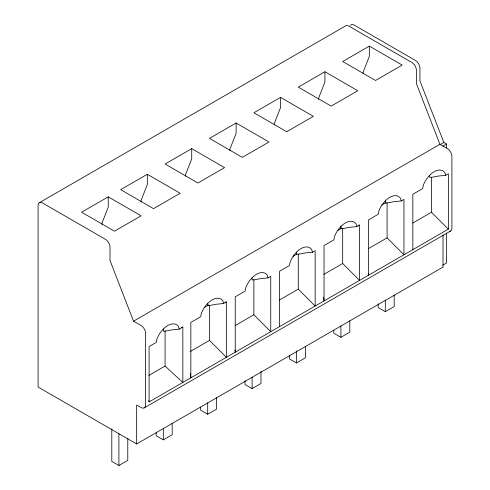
<?xml version="1.0" encoding="UTF-8"?>
<svg xmlns="http://www.w3.org/2000/svg" width="490" height="490" viewBox="0 0 490 490"><rect width="100%" height="100%" fill="white"/><g stroke="black" fill="none" stroke-linecap="round" stroke-linejoin="round"><path stroke-width="0.73" d="M39.39 202.689L345.756 25.811A6.278 3.626 60 0 1 348.898 26.123L411.949 62.524A6.278 3.626 60 0 1 416.39 70.211L416.39 83.643L439.922 144.299L447.468 148.654A6.278 3.626 60 0 1 451.909 156.347L451.909 228.126A6.278 3.626 60 0 1 449.685 231.28M108.247 196.845L81.603 212.225L114.464 231.194L141.102 215.814L108.247 196.845L108.247 207.099L102.03 222.993L102.03 224.457M147.319 174.287L120.675 189.667L153.535 208.636L180.173 193.256L147.319 174.287L147.319 184.54L141.102 200.435L141.102 201.898M191.719 148.654L165.081 164.034L197.936 183.003L224.573 167.623L191.719 148.654L191.719 158.907L185.502 174.801L185.502 176.265M236.119 123.021L209.481 138.401L242.336 157.37L268.979 141.99L236.119 123.021L236.119 133.274L229.902 149.168L229.902 150.632M280.519 97.381L253.881 112.767L286.736 131.737L313.38 116.357L280.519 97.381L280.519 107.641L274.302 123.529L274.302 124.999M324.919 71.748L298.281 87.128L331.136 106.097L357.78 90.717L324.919 71.748L324.919 82.002L318.708 97.896L318.708 99.36M369.325 46.115L342.682 61.495L375.536 80.464L402.18 65.084L369.325 46.115L369.325 56.368L363.108 72.263L363.108 73.727M443.027 234.998L443.027 267.087L136.661 443.965L38.091 387.057L38.091 205.561A6.278 3.626 60 0 1 42.532 203.001L105.583 239.402A6.278 3.626 60 0 1 110.023 247.089L110.023 260.521L133.556 321.177L439.922 144.299M440.02 144.648L443.83 142.449L446.58 144.042L446.58 147.851M442.776 146.234L446.58 144.042M204.771 307.23L208.887 304.854M292.989 256.301L296.646 254.188M337.971 230.331L342.087 227.948M381.71 205.077L385.789 202.719M163.305 329.121L163.305 331.173L165.626 331.081L171.739 329.893L179.224 329.158L182.837 327.069L182.837 382.445L165.081 366.036L165.081 330.909M207.705 303.488L207.705 305.54L210.026 305.448L216.139 304.259L223.624 303.524L226.349 301.95L226.349 357.32L209.481 340.403L209.481 305.276M252.105 277.855L252.105 279.906L254.426 279.815L260.539 278.62L268.024 277.891L270.75 276.317L270.75 331.687L253.881 314.77L253.881 279.643M296.505 252.221L296.505 254.267L298.827 254.181L304.939 252.987L312.424 252.258L315.156 250.678L315.156 306.054L298.281 289.131L298.281 254.01M340.905 225.902L340.905 228.634L343.227 228.542L349.339 227.354L356.824 226.619L359.556 225.045L359.556 280.415L342.682 263.498L342.682 228.371M385.305 200.949L385.305 203.001L387.633 202.909L393.746 201.721L401.224 200.986L403.956 199.412L403.956 254.782L387.082 237.864L387.082 202.738M429.705 175.316L429.705 177.368L432.033 177.276L438.146 176.082L445.63 175.353L448.356 173.779L448.356 229.149L149.095 401.923L148.764 400.452M148.936 375.358L165.081 366.036M190.102 351.587L209.481 340.403M235.151 325.58L253.881 314.77M279.551 299.947L298.281 289.131M323.951 274.314L342.682 263.498M368.351 248.675L387.082 237.864M412.752 223.042L431.482 212.231L431.482 177.104M144.244 407.876L450.61 230.998M442.776 265.182L446.58 262.989L446.58 233.252M111.8 428.811L111.8 461.396L118.905 465.5L127.78 460.373L127.78 438.397M156.2 432.731L156.2 435.763L163.305 439.867L172.18 434.74L172.18 423.372M200.6 407.098L200.6 410.13L207.705 414.234L216.586 409.101L216.586 397.733M245 380.705L245 384.497L252.105 388.595L260.986 383.468L260.986 371.34M289.4 355.826L289.4 358.858L296.505 362.961L305.386 357.835L305.386 346.467M333.8 330.193L333.8 333.224L340.905 337.328L349.787 332.202L349.787 320.834M378.2 303.8L378.2 307.591L385.305 311.695L394.187 306.569L394.187 295.194M181.361 327.326L182.837 327.069M358.086 225.271L359.556 225.045M224.886 302.171L226.349 301.95M133.556 321.177L141.102 325.532A6.278 3.626 60 0 1 145.542 333.224L145.542 405.003A6.278 3.626 60 0 1 141.102 407.564L136.661 405.003L136.661 443.965M431.482 212.231L448.356 229.149M443.83 142.449L419.936 80.887L419.936 68.159A6.278 3.626 60 0 0 415.502 60.472L354.227 25.094A6.278 3.626 60 0 0 350.381 25.437M445.63 175.353L444.914 172.688A17.585 10.149 -60 0 0 423.378 185.122L422.668 188.607L412.837 194.285L412.837 249.655M401.224 200.986L400.514 198.321A17.585 10.149 -60 0 0 378.978 210.755L378.268 214.24L368.437 219.918L368.437 275.288L368.272 273.769M356.824 226.619L356.114 223.954A17.585 10.149 -60 0 0 334.578 236.388L333.868 239.88L324.031 245.551L324.031 300.927L323.633 297.118M312.424 252.258L311.714 249.594A17.579 10.149 -60 0 0 290.178 262.021L289.468 265.513L279.631 271.19L279.631 326.56M268.024 277.891L267.313 275.227A17.579 10.149 -60 0 0 245.778 287.661L245.061 291.146L235.231 296.824L235.231 352.194L234.992 349.909M223.624 303.524L222.907 300.86A17.579 10.149 -60 0 0 201.378 313.294L200.661 316.779L190.831 322.457L190.831 377.827L190.347 373.264M179.224 329.158L178.507 326.493A17.585 10.149 -60 0 0 156.978 338.927L156.261 342.418L149.095 346.553L149.095 401.923M385.305 300.327L385.305 311.695M340.905 325.96L340.905 337.328M296.505 350.834L296.505 362.961M252.105 377.227L252.105 388.595M207.705 402.86L207.705 414.234M163.305 428.499L163.305 439.867M118.905 433.668L118.905 465.5"/></g></svg>
